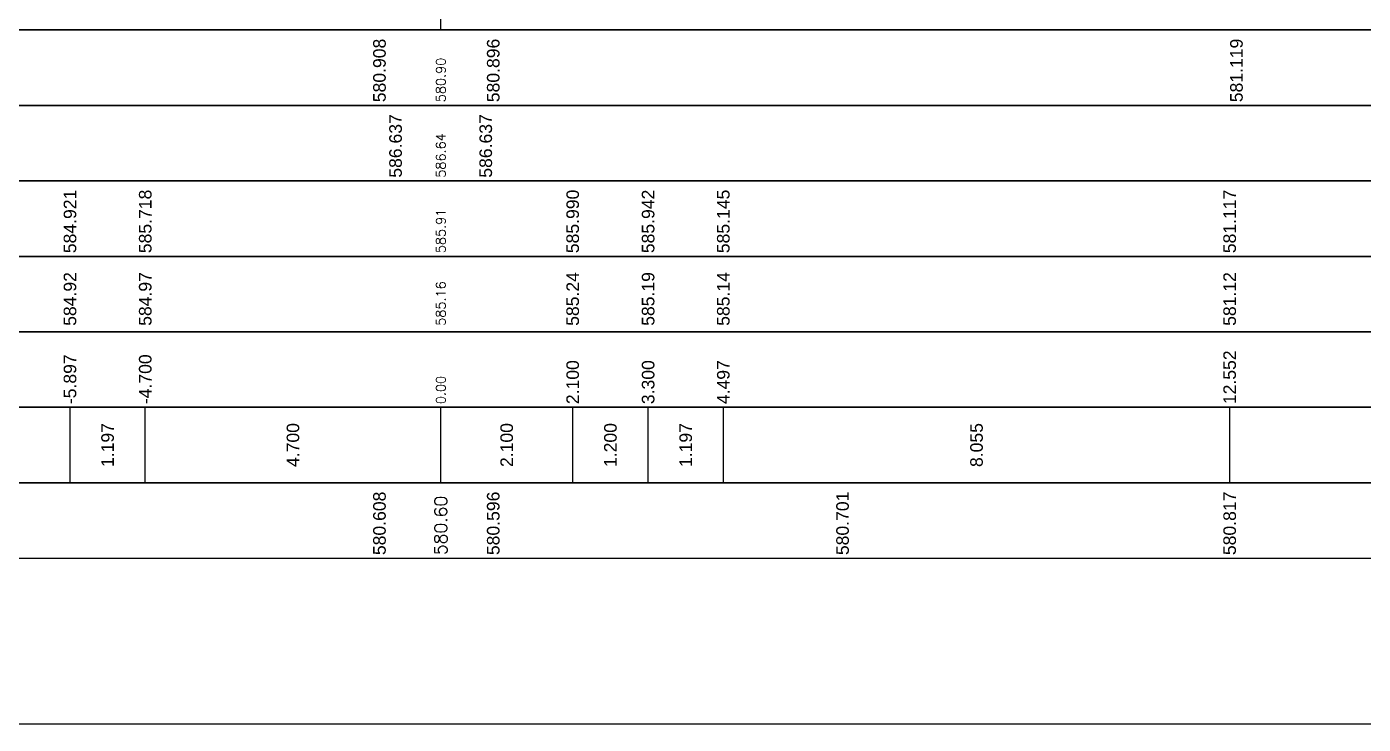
# Model space of a CAD drawing. Header units: millimetres. Extents: x 2762 to 3076, y 916 to 3305.
# Drawn here: x 2815.47 to 2836.73, y 2397.65 to 2408.73 of the extents above; entities that cross this region are included whole.
import ezdxf

# ---------------------------------------------------------------- set-up
doc = ezdxf.new("R2010")
doc.units = ezdxf.units.MM
doc.header["$LTSCALE"] = 2
doc.styles.add('C3D_Profil_Travers', font='romans.shx')

msp = doc.modelspace()

# ---------------------------------------------------------------- linework, layer by layer
at = {"color": 7, "linetype": 'Continuous', "lineweight": -3}
for p, q in [((2822.055, 2408.684), (2822.055, 2420.884)), ((2797.054, 2408.684), (2847.056, 2408.684)), ((2816.158, 2401.484), (2816.158, 2402.684)), ((2816.158, 2401.484), (2816.158, 2402.684)), ((2817.355, 2401.484), (2817.355, 2402.684)), ((2817.355, 2401.484), (2817.355, 2402.684)), ((2822.055, 2401.484), (2822.055, 2402.684)), ((2822.055, 2401.484), (2822.055, 2402.684)), ((2824.155, 2401.484), (2824.155, 2402.684)), ((2824.155, 2401.484), (2824.155, 2402.684)), ((2825.355, 2401.484), (2825.355, 2402.684)), ((2825.355, 2401.484), (2825.355, 2402.684)), ((2826.551, 2401.484), (2826.551, 2402.684)), ((2826.551, 2401.484), (2826.551, 2402.684)), ((2834.606, 2401.484), (2834.606, 2402.684))]:
    msp.add_line(p, q, dxfattribs=at)
for points in [[(2797.054, 2407.484), (2847.056, 2407.484), (2847.056, 2408.684), (2797.054, 2408.684)], [(2797.054, 2406.284), (2847.056, 2406.284), (2847.056, 2407.484), (2797.054, 2407.484)], [(2797.054, 2405.084), (2847.056, 2405.084), (2847.056, 2406.284), (2797.054, 2406.284)], [(2797.054, 2403.884), (2847.056, 2403.884), (2847.056, 2405.084), (2797.054, 2405.084)], [(2797.054, 2402.684), (2847.056, 2402.684), (2847.056, 2403.884), (2797.054, 2403.884)], [(2797.054, 2401.484), (2847.056, 2401.484), (2847.056, 2402.684), (2797.054, 2402.684)], [(2797.054, 2400.284), (2847.056, 2400.284), (2847.056, 2401.484), (2797.054, 2401.484)]]:
    msp.add_3dface(points, dxfattribs=at)

# ---------------------------------------------------------------- texts
at = {"color": 7, "linetype": 'Continuous', "lineweight": -3, "rotation": 90, "style": 'C3D_Profil_Travers'}
for s, insert, char_height, attachment_point in [('580.90', (2822.055, 2407.534), 0.15, 4), ('586.64', (2822.055, 2406.334), 0.15, 4), ('585.91', (2822.055, 2405.134), 0.15, 4), ('{\\fArial|b0|i0|c0|p34;584.92}', (2816.158, 2403.979), 0.2, 4), ('{\\fArial|b0|i0|c0|p34;584.97}', (2817.355, 2403.979), 0.2, 4), ('{\\fArial|b0|i0|c0|p34;585.24}', (2824.155, 2403.979), 0.2, 4), ('{\\fArial|b0|i0|c0|p34;585.19}', (2825.355, 2403.979), 0.2, 4), ('{\\fArial|b0|i0|c0|p34;585.14}', (2826.551, 2403.979), 0.2, 4), ('{\\fArial|b0|i0|c0|p34;581.12}', (2834.606, 2403.979), 0.2, 4), ('585.16', (2822.055, 2403.979), 0.15, 4), ('0.00', (2822.055, 2402.734), 0.15, 4), ('{\\fArial|b0|i0|c0|p34;1.197}', (2816.756, 2402.084), 0.2, 5), ('{\\fArial|b0|i0|c0|p34;4.700}', (2819.705, 2402.084), 0.2, 5), ('{\\fArial|b0|i0|c0|p34;2.100}', (2823.105, 2402.084), 0.2, 5), ('{\\fArial|b0|i0|c0|p34;1.200}', (2824.755, 2402.084), 0.2, 5), ('{\\fArial|b0|i0|c0|p34;1.197}', (2825.953, 2402.084), 0.2, 5), ('{\\fArial|b0|i0|c0|p34;8.055}', (2830.579, 2402.084), 0.2, 5), ('580.60', (2822.055, 2400.334), 0.2, 4)]:
    msp.add_mtext(s, dxfattribs=dict(at, insert=insert, char_height=char_height, attachment_point=attachment_point))

# ---------------------------------------------------------------- next in the draw order: texts
at = {"color": 7, "linetype": 'Continuous', "lineweight": -3, "char_height": 0.2, "attachment_point": 4, "rotation": 90, "style": 'C3D_Profil_Travers', "bg_fill": 3, "box_fill_scale": 1.000375, "bg_fill_color": 256, "bg_fill_true_color": 13158600, "bg_fill_transparency": 0}
for s, insert, width in [('{\\fArial|b0|i0|c0|p34;580.908}', (2821.081, 2407.534), 0.99595), ('{\\fArial|b0|i0|c0|p34;580.896}', (2822.891, 2407.534), 0.99539), ('{\\fArial|b0|i0|c0|p34;581.119}', (2834.714, 2407.534), 0.99595), ('{\\fArial|b0|i0|c0|p34;586.637}', (2821.337, 2406.334), 0.99553), ('{\\fArial|b0|i0|c0|p34;586.637}', (2822.772, 2406.334), 0.99553), ('{\\fArial|b0|i0|c0|p34;584.921}', (2816.158, 2405.134), 0.95654), ('{\\fArial|b0|i0|c0|p34;585.718}', (2817.355, 2405.134), 0.99595), ('{\\fArial|b0|i0|c0|p34;585.990}', (2824.155, 2405.134), 0.99484), ('{\\fArial|b0|i0|c0|p34;585.942}', (2825.355, 2405.134), 0.99347), ('{\\fArial|b0|i0|c0|p34;585.145}', (2826.551, 2405.134), 0.99705), ('{\\fArial|b0|i0|c0|p34;581.117}', (2834.606, 2405.134), 0.99553), ('{\\fArial|b0|i0|c0|p34;\\C256;-5.897}', (2816.158, 2402.734), 0.77838), ('{\\fArial|b0|i0|c0|p34;\\C256;-4.700}', (2817.355, 2402.734), 0.77769), ('{\\fArial|b0|i0|c0|p34;\\C256;2.100}', (2824.155, 2402.734), 0.6844), ('{\\fArial|b0|i0|c0|p34;\\C256;3.300}', (2825.355, 2402.734), 0.68082), ('{\\fArial|b0|i0|c0|p34;\\C256;4.497}', (2826.551, 2402.734), 0.68978), ('{\\fArial|b0|i0|c0|p34;\\C256;12.552}', (2834.606, 2402.734), 0.81751), ('{\\fArial|b0|i0|c0|p34;580.608}', (2821.081, 2400.334), 0.99595), ('{\\fArial|b0|i0|c0|p34;580.596}', (2822.891, 2400.334), 0.99539), ('{\\fArial|b0|i0|c0|p34;580.701}', (2828.448, 2400.334), 0.95654), ('{\\fArial|b0|i0|c0|p34;580.817}', (2834.606, 2400.334), 0.99553)]:
    msp.add_mtext(s, dxfattribs=dict(at, insert=insert, width=width))

# ---------------------------------------------------------------- next in the draw order: linework, layer by layer
msp.add_lwpolyline([(2789.911, 2427.145), (2848.383, 2427.145), (2848.383, 2397.645), (2789.911, 2397.645)], close=True)

doc.saveas('drawing.dxf')
